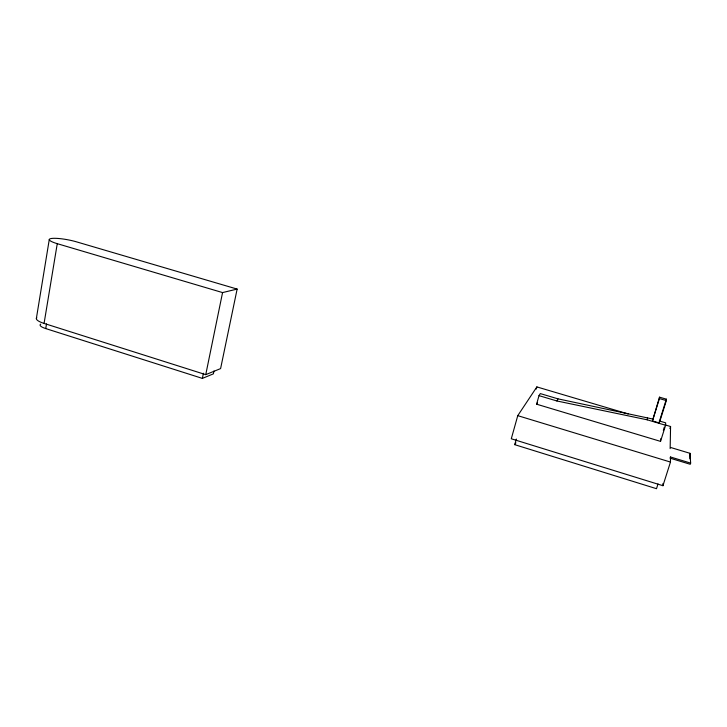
<?xml version="1.0" encoding="UTF-8"?>
<svg xmlns="http://www.w3.org/2000/svg" width="727" height="727" viewBox="0 0 727 727"><rect width="100%" height="100%" fill="white"/><g stroke="black" fill="none" stroke-linecap="round" stroke-linejoin="round"><path stroke-width="1.09" d="M628.183 413.963L536.871 386.909L517.76 415.653L511.29 438.772L662.942 485.709L670.476 462.063L670.494 456.992L690.65 463.099L690.259 464.289L670.112 458.183L670.494 456.992M670.149 448.604L670.576 426.513L665.141 424.904M666.341 400.586L666.368 399.168L659.498 397.169L652.455 420.933L659.325 422.969L666.341 400.586L659.425 398.578L659.498 397.169M652.855 419.061L557.991 398.85L540.297 393.589L539.007 395.642L536.59 404.185L660.525 441.371L665.605 425.259L665.659 422.841L659.253 420.951M662.942 485.709L662.997 483.446M660.525 441.371L660.634 438.817M659.325 422.969L659.398 421.415M665.605 425.259L647.275 419.824L647.512 417.48M36.35 318.58L49.263 239.565M44.074 323.415L57.26 243.672A17.93 3.099 10.5 0 1 52.099 238.401A17.93 3.099 10.5 0 1 76.444 241.827L237.138 289.082L220.599 368.589L205.75 374.65L44.074 323.415A17.612 4.253 9.2 0 1 36.786 317.781M213.992 370.97L213.393 373.851L202.379 378.394L45.737 328.577L46.51 323.915M202.379 378.394L203.433 373.233M205.75 374.65L222.562 292.581L237.138 289.082M658.017 483.918L656.499 488.698L514.752 444.67L516.324 439.053M536.262 389.063L536.871 386.909M652.455 420.933L659.425 398.578M659.734 420.351L666.368 399.168M663.315 430.293L664.324 427.103M669.921 428.594L670.576 426.513M670.521 447.45L689.968 453.303L689.887 458.828M539.007 395.642L556.873 400.968L557.991 398.85M514.752 444.67L515.897 442.77M536.59 404.185L537.462 402.767M556.873 400.968L647.275 419.824M57.26 243.672L222.562 292.581M517.76 415.653L670.476 462.063M689.968 453.303L690.65 463.099M45.737 328.577A12.932 3.181 9.1 0 1 40.712 324.133"/></g></svg>
